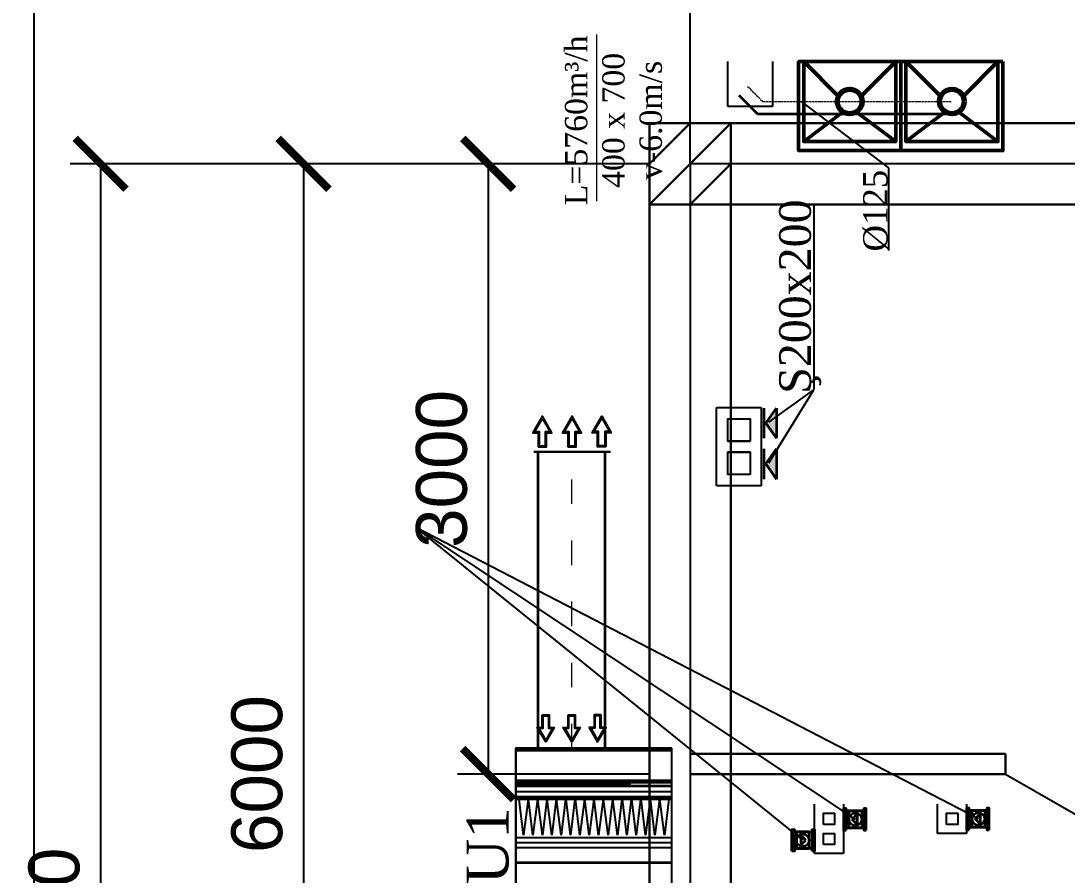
# Model space of a CAD drawing. Header units: inches. Extents: x 23 to 100097, y 11 to 104145.
# Drawn here: x 76253 to 81394, y 60513 to 64712 of the extents above; entities that cross this region are included whole.
import ezdxf

# ---------------------------------------------------------------- set-up
doc = ezdxf.new("R2010")
doc.units = ezdxf.units.IN
doc.header["$MEASUREMENT"] = 0
doc.linetypes.add('ACAD_ISO02W100', pattern=[15, 12, -3])
doc.linetypes.add('ACAD_ISO03W100', pattern=[30, 12, -18])
for name, color, linetype, lineweight in [('Divar', 7, 'Continuous', 25), ('nad', 1, 'Continuous', 9), ('T-DİFÜZÖR', 7, 'Continuous', 0), ('öl', 7, 'Continuous', 0)]:
    doc.layers.add(name, color=color, linetype=linetype, lineweight=lineweight)
for name, color, linetype in [('SYSTEMAIR1', 7, 'Continuous'), ('TEKST', 7, 'Continuous'), ('VRV MUSA', 5, 'Continuous')]:
    doc.layers.add(name, color=color, linetype=linetype)
doc.styles.add('ilqar text 001', font='', dxfattribs={"height": 300})
doc.styles.get("Standard").update_dxf_attribs({"font": 'arial.ttf'})
doc.styles.add('Times Latin', font='')
doc.styles.add('Times New  Roman', font='times.ttf')
doc.styles.get('ilqar text 001').set_extended_font_data('A3 Times AzLat')
doc.styles.get('Times Latin').set_extended_font_data('Times Latin')
doc.dimstyles.new('ISO-25', dxfattribs={"dimtxt": 250, "dimasz": 250, "dimexe": 150, "dimexo": 0.625, "dimgap": 100, "dimtad": 1, "dimdec": 0, "dimtxsty": 'Standard', "dimblk": 'ARCHTICK', "dimcen": 2.5, "dimadec": 0, "dimazin": 0, "dimtfac": 1, "dimtdec": 0, "dimtmove": 0, "dimatfit": 3, "dimfxl": 1, "dimarcsym": 0})

# ---------------------------------------------------------------- blocks, each defined once
blk = doc.blocks.new('_ArchTick')
at = {"layer": 'nad', "color": 0, "const_width": 0.15}
blk.add_lwpolyline([(-0.5, -0.5), (0.5, 0.5)], dxfattribs=at)
blk = doc.blocks.new('*D151')
at = {"color": 0, "lineweight": -2, "transparency": 16777216}
for p, q in [((79340.7, 64009.8), (78398.8, 64009.8)), ((78548.8, 64009.8), (78548.8, 61009.8)), ((79340.7, 61009.8), (78398.8, 61009.8))]:
    blk.add_line(p, q, dxfattribs=at)
at = {"layer": 'Defpoints', "color": 0, "transparency": 16777216}
for p in [(79341.4, 64009.8), (78548.8, 61009.8), (79341.4, 61009.8)]:
    blk.add_point(p, dxfattribs=at)
at = {"color": 0, "lineweight": -2, "transparency": 16777216, "xscale": 250, "yscale": 250, "zscale": 250}
for p, rotation in [((78548.8, 64009.8), 90), ((78548.8, 61009.8), 270)]:
    blk.add_blockref('_ArchTick', p, dxfattribs=dict(at, rotation=rotation))
at = {"color": 0, "transparency": 16777216, "insert": (78321.1, 62509.8), "char_height": 250, "attachment_point": 5, "rotation": 90}
blk.add_mtext('3000', dxfattribs=at)
blk = doc.blocks.new('*D152')
at = {"color": 0, "lineweight": -2, "transparency": 16777216}
for p, q in [((79340.7, 64009.8), (77491.4, 64009.8)), ((77641.4, 64009.8), (77641.4, 58009.8)), ((79340.7, 58009.8), (77491.4, 58009.8))]:
    blk.add_line(p, q, dxfattribs=at)
at = {"layer": 'Defpoints', "color": 0, "transparency": 16777216}
for p in [(79341.4, 64009.8), (77641.4, 58009.8), (79341.4, 58009.8)]:
    blk.add_point(p, dxfattribs=at)
at = {"color": 0, "lineweight": -2, "transparency": 16777216, "xscale": 250, "yscale": 250, "zscale": 250}
for p, rotation in [((77641.4, 64009.8), 90), ((77641.4, 58009.8), 270)]:
    blk.add_blockref('_ArchTick', p, dxfattribs=dict(at, rotation=rotation))
at = {"color": 0, "transparency": 16777216, "insert": (77413.7, 61009.8), "char_height": 250, "attachment_point": 5, "rotation": 90}
blk.add_mtext('6000', dxfattribs=at)
blk = doc.blocks.new('*D154')
at = {"color": 0, "lineweight": -2, "transparency": 16777216}
for p, q in [((79340.7, 64009.8), (76494.8, 64009.8)), ((76644.8, 64009.8), (76644.8, 56509.8)), ((79540.7, 56509.8), (76494.8, 56509.8))]:
    blk.add_line(p, q, dxfattribs=at)
at = {"layer": 'Defpoints', "color": 0, "transparency": 16777216}
for p in [(79341.4, 64009.8), (76644.8, 56509.8), (79541.4, 56509.8)]:
    blk.add_point(p, dxfattribs=at)
at = {"color": 0, "lineweight": -2, "transparency": 16777216, "xscale": 250, "yscale": 250, "zscale": 250}
for p, rotation in [((76644.8, 64009.8), 90), ((76644.8, 56509.8), 270)]:
    blk.add_blockref('_ArchTick', p, dxfattribs=dict(at, rotation=rotation))
at = {"color": 0, "transparency": 16777216, "insert": (76417.2, 60259.8), "char_height": 250, "attachment_point": 5, "rotation": 90}
blk.add_mtext('7500', dxfattribs=at)
blk = doc.blocks.new('*D156')
at = {"color": 0, "lineweight": -2, "transparency": 16777216}
for p, q in [((79541.4, 64010.5), (79541.4, 65318.4)), ((82541.4, 64010.5), (82541.4, 65318.4)), ((82541.4, 65168.4), (79541.4, 65168.4))]:
    blk.add_line(p, q, dxfattribs=at)
at = {"layer": 'Defpoints', "color": 0, "transparency": 16777216}
for p in [(79541.4, 65168.4), (79541.4, 64009.8), (82541.4, 64009.8)]:
    blk.add_point(p, dxfattribs=at)
at = {"color": 0, "lineweight": -2, "transparency": 16777216, "xscale": 250, "yscale": 250, "zscale": 250, "rotation": 180}
blk.add_blockref('_ArchTick', (79541.4, 65168.4), dxfattribs=at)
at = {"color": 0, "lineweight": -2, "transparency": 16777216, "xscale": 250, "yscale": 250, "zscale": 250}
blk.add_blockref('_ArchTick', (82541.4, 65168.4), dxfattribs=at)
at = {"color": 0, "transparency": 16777216, "insert": (81041.4, 65396.1), "char_height": 250, "attachment_point": 5}
blk.add_mtext('3000', dxfattribs=at)
blk = doc.blocks.new('*D157')
at = {"color": 0, "lineweight": -2, "transparency": 16777216}
for p, q in [((79541.4, 64010.5), (79541.4, 65318.4)), ((82541.4, 64010.5), (82541.4, 65318.4)), ((79541.4, 65168.4), (82541.4, 65168.4))]:
    blk.add_line(p, q, dxfattribs=at)
at = {"layer": 'Defpoints', "color": 0, "transparency": 16777216}
for p in [(82541.4, 65168.4), (79541.4, 64009.8), (82541.4, 64009.8)]:
    blk.add_point(p, dxfattribs=at)
at = {"color": 0, "lineweight": -2, "transparency": 16777216, "xscale": 250, "yscale": 250, "zscale": 250, "rotation": 180}
blk.add_blockref('_ArchTick', (79541.4, 65168.4), dxfattribs=at)
at = {"color": 0, "lineweight": -2, "transparency": 16777216, "xscale": 250, "yscale": 250, "zscale": 250}
blk.add_blockref('_ArchTick', (82541.4, 65168.4), dxfattribs=at)
at = {"color": 0, "transparency": 16777216, "insert": (81041.4, 65396.1), "char_height": 250, "attachment_point": 5}
blk.add_mtext('3000', dxfattribs=at)
blk = doc.blocks.new('sass')
at = {"color": 8, "lineweight": 50}
for p, q in [((245819.4, -74087.9), (246115.7, -74312.4)), ((246511.5, -74087.9), (246215.2, -74312.4)), ((246081.2, -74429), (245819.4, -74690.5)), ((246249.7, -74429), (246511.5, -74690.5))]:
    blk.add_line(p, q, dxfattribs=at)
for points in [[(245780.9, -74690.5), (246550, -74690.5), (246550, -74020.9), (245780.9, -74020.9)], [(245819.4, -74690.5), (246511.5, -74690.5), (246511.5, -74087.9), (245819.4, -74087.9)]]:
    blk.add_lwpolyline(points, close=True, dxfattribs=at)
at = {"lineweight": 5}
blk.add_lwpolyline([(246550, -74690.5), (246550, -74090.5)], dxfattribs=at)
at = {"color": 3, "lineweight": 70}
blk.add_circle((246165.5, -74390.5), 92.6, dxfattribs=at)
blk = doc.blocks.new('adadadadad')
blk.add_lwpolyline([(167725, -85512.5), (167725, -84030.5), (165343, -84030.5)])
at = {"layer": 'Divar'}
blk.add_lwpolyline([(165343, -85512.5), (165343, -84030.5), (168725, -84030.5), (168725, -85512.5)], close=True, dxfattribs=at)
at = {"layer": 'SYSTEMAIR1', "linetype": 'Continuous'}
for p, q in [((165343.1, -84030.5, 0), (165343, -85123.8, 0)), ((165360.8, -85512.5, 0), (165360.8, -84030.5, 0)), ((165365.3, -84030.5, 0), (165365.3, -85512.5, 0)), ((165649.7, -85512.5, 0), (165649.7, -84030.5, 0)), ((165654.2, -84030.5, 0), (165654.2, -85512.5, 0)), ((165671.9, -85512.5, 0), (165671.9, -84030.5, 0)), ((165685.3, -84030.5, 0), (165685.3, -85123.8, 0)), ((165703, -85512.5, 0), (165703, -84030.5, 0)), ((165706.5, -85512.5, 0), (165706.5, -84030.5, 0)), ((165706.5, -84030.5, 0), (165706.5, -85512.5, 0)), ((165706.5, -85512.5, 0), (165706.5, -84030.5, 0)), ((165706.5, -84030.5, 0), (165706.5, -85512.5, 0)), ((165706.5, -85512.5, 0), (165706.5, -84030.5, 0)), ((166427.3, -84030.5, 0), (166427.3, -85512.5, 0)), ((166436.2, -85512.5, 0), (166436.2, -84030.5, 0)), ((166169.6, -84102.6, 0), (165827.3, -84060.2, 0)), ((165827.3, -84145, 0), (166169.6, -84102.6, 0)), ((166169.6, -84191.9, 0), (165827.3, -84149.5, 0)), ((165827.3, -84234.3, 0), (166169.6, -84191.9, 0)), ((166427.2, -84171.6, 0), (166427.2, -84195, 0)), ((166427.2, -84195, 0), (166427.2, -84221.4, 0)), ((166427.2, -84221.4, 0), (166427.2, -84250.5, 0)), ((166169.6, -84281.1, 0), (165827.3, -84238.7, 0)), ((165827.3, -84323.5, 0), (166169.6, -84281.1, 0)), ((166169.6, -84370.3, 0), (165827.3, -84327.9, 0)), ((166427.2, -84250.5, 0), (166427.2, -84282.2, 0)), ((166427.2, -84282.2, 0), (166427.2, -84316.1, 0)), ((166427.2, -84316.1, 0), (166427.2, -84352, 0)), ((165827.3, -84412.7, 0), (166169.6, -84370.3, 0)), ((166169.6, -84459.5, 0), (165827.3, -84417.1, 0)), ((166427.2, -84352, 0), (166427.2, -84389.7, 0)), ((166427.2, -84389.7, 0), (166427.2, -84428.9, 0)), ((166427.2, -84428.9, 0), (166427.2, -84469.3, 0)), ((165827.3, -84501.9, 0), (166169.6, -84459.5, 0)), ((166169.5, -84548.7, 0), (165827.3, -84506.3, 0)), ((166427.2, -84469.3, 0), (166427.2, -84510.7, 0)), ((166427.2, -84510.7, 0), (166427.2, -84552.6, 0)), ((165827.3, -84591.1, 0), (166169.5, -84548.7, 0)), ((166169.5, -84637.9, 0), (165827.3, -84595.5, 0)), ((166427.2, -84552.6, 0), (166427.2, -84594.9, 0)), ((166427.2, -84594.9, 0), (166427.2, -84637.2, 0)), ((165827.3, -84680.3, 0), (166169.5, -84637.9, 0)), ((166169.5, -84727.1, 0), (165827.3, -84684.7, 0)), ((165827.3, -84769.5, 0), (166169.5, -84727.1, 0)), ((166427.2, -84637.2, 0), (166427.2, -84679.1, 0)), ((166427.2, -84679.1, 0), (166427.2, -84720.4, 0)), ((166427.2, -84720.4, 0), (166427.2, -84760.9, 0)), ((166169.5, -84816.3, 0), (165827.3, -84773.9, 0)), ((165827.3, -84858.7, 0), (166169.5, -84816.3, 0)), ((166427.2, -84760.9, 0), (166427.2, -84800.1, 0)), ((166427.2, -84800.1, 0), (166427.2, -84837.8, 0)), ((166169.5, -84905.5, 0), (165827.3, -84863.1, 0)), ((165827.3, -84947.9, 0), (166169.5, -84905.5, 0)), ((166427.2, -84837.8, 0), (166427.2, -84873.7, 0)), ((166427.2, -84873.7, 0), (166427.2, -84907.6, 0)), ((166427.2, -84907.6, 0), (166427.2, -84939.2, 0)), ((166169.5, -84994.8, 0), (165827.3, -84952.4, 0)), ((165827.3, -85037.2, 0), (166169.5, -84994.8, 0)), ((166427.2, -84939.2, 0), (166427.2, -84968.4, 0)), ((166427.2, -84968.4, 0), (166427.2, -84994.7, 0)), ((166427.2, -84994.7, 0), (166427.2, -85018.2, 0)), ((166169.5, -85084, 0), (165827.3, -85041.6, 0)), ((165827.3, -85126.4, 0), (166169.5, -85084, 0)), ((166169.5, -85173.2, 0), (165827.3, -85130.8, 0)), ((165827.3, -85215.6, 0), (166169.5, -85173.2, 0)), ((165827.3, -85215.6, 0), (166169.5, -85173.2, 0)), ((166169.5, -85262.4, 0), (165827.3, -85220, 0)), ((165827.3, -85304.8, 0), (166169.5, -85262.4, 0)), ((166169.5, -85351.6, 0), (165827.3, -85309.2, 0)), ((165827.3, -85394, 0), (166169.5, -85351.6, 0)), ((166169.5, -85440.8, 0), (165827.3, -85398.4, 0)), ((165827.3, -85483.2, 0), (166169.5, -85440.8, 0))]:
    blk.add_line(p, q, dxfattribs=at)
at = {"layer": 'SYSTEMAIR1', "linetype": 'Continuous', "extrusion": (-5.4881e-11, -1.98872e-05, 1)}
for p, q in [((165365.3, -84030.5, 0), (165365.3, -85512.5, 0)), ((165649.7, -84030.5, 0), (165649.7, -85512.5, 0)), ((165754.6, -84030.5, 0), (165754.6, -85512.5, 0)), ((165805.1, -85512.5, 0), (165805.1, -84030.5, 0)), ((165809.6, -84030.5, 0), (165809.5, -85512.5, 0)), ((165827.3, -84030.5, 0), (165827.3, -85512.5, 0)), ((166193.6, -84030.5, 0), (166193.5, -85512.5, 0)), ((166239.8, -84030.5, 0), (166239.8, -85512.5, 0)), ((166239.8, -84030.5, 0), (166239.8, -85512.5, 0)), ((166239.8, -84030.5, 0), (166239.8, -85512.5, 0)), ((166240.7, -84030.5, 0), (166240.7, -85512.5, 0)), ((166240.7, -84030.5, 0), (166240.7, -85512.5, 0)), ((166241.6, -84030.5, 0), (166241.5, -85512.5, 0)), ((166241.6, -84030.5, 0), (166241.5, -85512.5, 0)), ((166241.6, -84030.5, 0), (166241.5, -85512.5, 0)), ((166287.8, -84030.5, 0), (166287.8, -85512.5, 0)), ((166426.4, -84030.5, 0), (166426.4, -85512.5, 0)), ((166427.3, -84030.5, 0), (166427.3, -85512.5, 0)), ((166427.3, -84030.5, 0), (166427.3, -85512.5, 0)), ((166427.3, -84030.5, 0), (166427.3, -85512.5, 0)), ((166427.3, -84030.5, 0), (166427.3, -85512.5, 0))]:
    blk.add_line(p, q, dxfattribs=at)

msp = doc.modelspace()

# ---------------------------------------------------------------- hatches: boundary and pattern name
at = {"layer": 'öl', "lineweight": 35}
h = msp.add_hatch(color=3, dxfattribs=at)
h.dxf.hatch_style = 1
h.set_gradient(color1=(0, 255, 0), tint=1, name='INVSPHERICAL')
h.paths.add_polyline_path([(79913.2, 62734.9), (79966.1, 62809.2), (79966.1, 62660.6)])
h = msp.add_hatch(color=3, dxfattribs=at)
h.dxf.hatch_style = 1
h.set_gradient(color1=(0, 255, 0), tint=1, name='INVSPHERICAL')
h.paths.add_polyline_path([(79913.2, 62534.4), (79966.1, 62608.7), (79966.1, 62460.1)])

# ---------------------------------------------------------------- linework, layer by layer
for p, q in [((79726.5, 64292.1, 0), (79726.5, 64511.9, 0)), ((79946.3, 64511.9, 0), (79946.3, 64292.1, 0)), ((80087.8, 64316.1, 0), (80515.5, 63989.5, 0)), ((79946.3, 64292.1, 0), (79726.5, 64292.1, 0)), ((81741.4, 64009.8), (79541.4, 64009.8)), ((79541.4, 64009.8), (79541.4, 58009.8)), ((80515.5, 63989.5, 0), (80515.5, 63583.8, 29931.8)), ((79671.6, 62591.7, 0), (79671.6, 62811.5, 0)), ((79671.6, 62811.5, 0), (79891.3, 62811.5, 0)), ((79891.3, 62811.5, 0), (79891.3, 62591.7, 0)), ((79671.6, 62426.9, 0), (79671.6, 62646.7, 0)), ((79726.5, 62646.7, 0), (79836.4, 62646.7, 0)), ((79891.3, 62646.7, 0), (79891.3, 62426.9, 0)), ((79836.4, 62591.7, 0), (79726.5, 62591.7, 0)), ((79891.3, 62426.9, 0), (79671.6, 62426.9, 0)), ((81091.4, 61009.8), (81870.8, 60559.8))]:
    msp.add_line(p, q)
at = {"color": 3, "linetype": 'ACAD_ISO02W100', "lineweight": 20}
for p, q in [((79824.1, 64389.8, 0), (79897.8, 64316.2, 0)), ((79897.8, 64316.2, 0), (80827.6, 64316.1, 0))]:
    msp.add_line(p, q, dxfattribs=at)
at = {"color": 3, "lineweight": 35}
for p, q in [((79781.4, 64347.1, 0), (79872.8, 64255.7, 0)), ((79872.8, 64255.7, 0), (80827.6, 64255.7, 0)), ((80942.3, 60789.6, 0), (80967.2, 60814.6, 0)), ((80967.2, 60814.6, 0), (80967.2, 60764.7, 0)), ((80338, 60787.1, 0), (80362.9, 60812, 0)), ((80362.9, 60762.2, 0), (80338, 60787.1, 0)), ((80362.9, 60812, 0), (80362.9, 60762.2, 0)), ((80967.2, 60764.7, 0), (80942.3, 60789.6, 0)), ((80085.6, 60709.5, 0), (80085.6, 60659.7, 0)), ((80110.5, 60684.6, 0), (80085.6, 60709.5, 0)), ((80085.6, 60659.7, 0), (80110.5, 60684.6, 0))]:
    msp.add_line(p, q, dxfattribs=at)
at = {"lineweight": 30}
for p, q in [((79741.4, 64209.8), (79341.4, 63809.8)), ((79341.4, 64009.8), (79541.4, 64209.8)), ((81741.4, 64209.8), (79541.4, 64209.8)), ((79341.4, 64009.8), (79341.4, 58009.8)), ((79541.4, 63809.8), (79741.4, 64009.8)), ((79741.4, 64009.8), (79741.4, 58009.8)), ((81741.4, 63809.8), (79541.4, 63809.8)), ((81091.4, 61109.8), (79541.4, 61109.8)), ((81091.4, 61109.8), (81091.4, 61009.8)), ((81091.4, 61009.8), (79541.4, 61009.8))]:
    msp.add_line(p, q, dxfattribs=at)
at = {"color": 1}
for p, q in [((80149.8, 63805.4, -3421614.9), (80149.8, 62900, -3421614.9)), ((79928.2, 62539, -107193.8), (80149.8, 62898.6, -4624742.8)), ((79928.2, 62739.5, -107193.8), (80149.8, 62898.6, -4624742.8))]:
    msp.add_line(p, q, dxfattribs=at)
msp.add_lwpolyline([(76318.6, 68264.6), (97694.9, 68264.6), (97694.9, 51749.7), (76318.6, 51749.7)], close=True)
at = {"lineweight": 30}
msp.add_lwpolyline([(79341.4, 63809.8), (79741.4, 63809.8), (79741.4, 64209.8), (79341.4, 64209.8)], close=True, dxfattribs=at)
at = {"elevation": 0}
for points in [[(79836.4, 62646.7), (79726.5, 62646.7), (79726.5, 62756.5), (79836.4, 62756.5)], [(79836.4, 62481.8), (79726.5, 62481.8), (79726.5, 62591.7), (79836.4, 62591.7)]]:
    msp.add_lwpolyline(points, close=True, dxfattribs=at)
at = {"color": 3, "lineweight": 35, "elevation": 0}
for points in [[(80308.1, 60733.9), (80308.1, 60840.3), (80295.7, 60840.3), (80295.7, 60733.9)], [(80394.9, 60745.9), (80394.9, 60828.3), (80308.1, 60828.3), (80308.1, 60745.9)], [(80322.7, 60745.9), (80322.7, 60828.3), (80384.9, 60828.3), (80384.9, 60745.9)], [(80407.3, 60733.9), (80407.3, 60840.3), (80394.9, 60840.3), (80394.9, 60733.9)], [(80912.4, 60736.4), (80912.4, 60842.9), (80900, 60842.9), (80900, 60736.4)], [(80999.2, 60748.4), (80999.2, 60830.9), (80912.4, 60830.9), (80912.4, 60748.4)], [(80927, 60748.4), (80927, 60830.9), (80989.3, 60830.9), (80989.3, 60748.4)], [(81011.6, 60736.4), (81011.6, 60842.9), (80999.2, 60842.9), (80999.2, 60736.4)], [(80041.2, 60631.4), (80041.2, 60737.8), (80053.7, 60737.8), (80053.7, 60631.4)], [(80053.7, 60643.4), (80053.7, 60725.8), (80140.4, 60725.8), (80140.4, 60643.4)], [(80125.9, 60643.4), (80125.9, 60725.8), (80063.6, 60725.8), (80063.6, 60643.4)], [(80140.4, 60631.4), (80140.4, 60737.8), (80152.8, 60737.8), (80152.8, 60631.4)]]:
    msp.add_lwpolyline(points, close=True, dxfattribs=at)
at = {"color": 3, "lineweight": 35}
for centre in [(80353.8, 60787.1, 0), (80958.1, 60789.6, 0), (80094.7, 60684.6, 0)]:
    msp.add_circle(centre, 31.1, dxfattribs=at)
at = {"layer": 'Divar'}
for p, q in [((80094.7, 60684.6, 0), (78196.3, 62220.7, 0)), ((80958.1, 60789.6, 0), (78196.3, 62220.7, 0)), ((78196.3, 62220.7, 0), (80353.8, 60787.1, 0)), ((80152.8, 60619.3, 0), (80152.8, 60861.1, 0)), ((80295.7, 60861.1, 0), (80295.7, 60619.3, 0)), ((80757.2, 60718.2, 0), (80757.2, 60861.1, 0)), ((80900, 60861.1, 0), (80900, 60718.2, 0)), ((80900, 60718.2, 0), (80757.2, 60718.2, 0)), ((80295.7, 60619.3, 0), (80152.8, 60619.3, 0))]:
    msp.add_line(p, q, dxfattribs=at)
at = {"layer": 'Divar', "elevation": 0}
for points in [[(80196.8, 60762.2), (80196.8, 60817.1), (80251.7, 60817.1), (80251.7, 60762.2)], [(80801.1, 60762.2), (80801.1, 60817.1), (80856.1, 60817.1), (80856.1, 60762.2)], [(80196.8, 60663.3), (80196.8, 60718.2), (80251.7, 60718.2), (80251.7, 60663.3)]]:
    msp.add_lwpolyline(points, close=True, dxfattribs=at)
at = {"layer": 'T-DİFÜZÖR', "color": 3, "lineweight": 30}
msp.add_line((79149.6, 62593.8, 0), (78772.9, 62593.8, 0), dxfattribs=at)
at = {"layer": 'T-DİFÜZÖR', "color": 5, "lineweight": 30}
msp.add_line((79124.2, 61137.4, 0), (78794.6, 61137.4, 0), dxfattribs=at)
at = {"layer": 'T-DİFÜZÖR', "color": 3, "lineweight": 25, "elevation": 0}
for points in [[(78795.4, 62617.6), (78835.6, 62617.6), (78835.6, 62688), (78862.7, 62688), (78815.5, 62769.7), (78768.3, 62688), (78795.4, 62688)], [(78941.2, 62617.6), (78981.4, 62617.6), (78981.4, 62688), (79008.5, 62688), (78961.3, 62769.7), (78914.1, 62688), (78941.2, 62688)], [(79127.1, 62617.6), (79086.9, 62617.6), (79086.9, 62688), (79059.8, 62688), (79107, 62769.7), (79154.2, 62688), (79127.1, 62688)], [(78800.4, 62622.6), (78830.6, 62622.6), (78830.6, 62693), (78854, 62693), (78815.5, 62759.7), (78777, 62693), (78800.4, 62693)], [(78946.2, 62622.6), (78976.3, 62622.6), (78976.3, 62693), (78999.8, 62693), (78961.3, 62759.7), (78922.8, 62693), (78946.2, 62693)], [(79122.1, 62622.6), (79091.9, 62622.6), (79091.9, 62693), (79068.5, 62693), (79107, 62759.7), (79145.5, 62693), (79122.1, 62693)]]:
    msp.add_lwpolyline(points, close=True, dxfattribs=at)
at = {"layer": 'T-DİFÜZÖR', "color": 5, "lineweight": 25, "elevation": 0}
for points in [[(78814.3, 61301.1), (78849.5, 61301.1), (78849.5, 61239.5), (78873.2, 61239.5), (78831.9, 61168), (78790.6, 61239.5), (78814.3, 61239.5)], [(78818.7, 61296.7), (78845.1, 61296.7), (78845.1, 61235.1), (78865.6, 61235.1), (78831.9, 61176.8), (78798.2, 61235.1), (78818.7, 61235.1)], [(78941.8, 61301.1), (78977, 61301.1), (78977, 61239.5), (79000.7, 61239.5), (78959.4, 61168), (78918.1, 61239.5), (78941.8, 61239.5)], [(78946.2, 61296.7), (78972.6, 61296.7), (78972.6, 61235.1), (78993.1, 61235.1), (78959.4, 61176.8), (78925.7, 61235.1), (78946.2, 61235.1)], [(79104.5, 61301.1), (79069.3, 61301.1), (79069.3, 61239.5), (79045.6, 61239.5), (79086.9, 61168), (79128.2, 61239.5), (79104.5, 61239.5)], [(79100.1, 61296.7), (79073.7, 61296.7), (79073.7, 61235.1), (79053.3, 61235.1), (79086.9, 61176.8), (79120.6, 61235.1), (79100.1, 61235.1)]]:
    msp.add_lwpolyline(points, close=True, dxfattribs=at)
at = {"layer": 'TEKST', "color": 3, "lineweight": 35, "ltscale": 0.95}
for p, q in [((78794.6, 61137.4, 0), (78794.6, 62593.8, 0)), ((79124.2, 61137.4, 0), (79124.2, 62593.8, 0))]:
    msp.add_line(p, q, dxfattribs=at)
at = {"layer": 'TEKST', "color": 3, "linetype": 'ACAD_ISO03W100', "lineweight": 9, "ltscale": 10}
msp.add_line((78959.4, 61137.4, 0), (78959.4, 62593.8, 0), dxfattribs=at)
at = {"layer": 'VRV MUSA', "color": 0, "linetype": 'ByBlock', "lineweight": 0, "ltscale": 1.55}
msp.add_line((79081.9, 64644.6, 0), (79081.9, 63825.6, 0), dxfattribs=at)
at = {"layer": 'öl', "color": 3, "lineweight": 35}
for p, q in [((79903, 62809.2, 0), (79903, 62660.6, 0)), ((79913.2, 62734.9, 0), (79966.1, 62809.2, 0)), ((79913.2, 62734.9, 0), (79966.1, 62809.2, 0)), ((79966.1, 62809.2, 0), (79966.1, 62660.6, 0)), ((79966.1, 62809.2, 0), (79966.1, 62660.6, 0)), ((79913.2, 62734.9, 0), (79966.1, 62660.6, 0)), ((79966.1, 62660.6, 0), (79913.2, 62734.9, 0)), ((79903, 62608.7, 0), (79903, 62460.1, 0)), ((79913.2, 62534.4, 0), (79966.1, 62608.7, 0)), ((79913.2, 62534.4, 0), (79966.1, 62608.7, 0)), ((79966.1, 62608.7, 0), (79966.1, 62460.1, 0)), ((79966.1, 62608.7, 0), (79966.1, 62460.1, 0)), ((79913.2, 62534.4, 0), (79966.1, 62460.1, 0)), ((79966.1, 62460.1, 0), (79913.2, 62534.4, 0))]:
    msp.add_line(p, q, dxfattribs=at)

# ---------------------------------------------------------------- block references
at = {"color": 5, "lineweight": 35, "xscale": 0.6527000349243373, "yscale": 0.6527000349243373, "zscale": 0.6527000349243373, "rotation": 180.0017914873279}
for p in [(240999.4, 15766.4, 0), (241501.4, 15766.5, 0)]:
    msp.add_blockref('sass', p, dxfattribs=at)
at = {"layer": 'Divar', "xscale": -0.516920932171529, "yscale": 0.516920932171529, "zscale": 0.516920932171529, "rotation": 90}
msp.add_blockref('adadadadad', (35248.6, 146606.7, 0), dxfattribs=at)

# ---------------------------------------------------------------- texts
at = {"color": 3, "insert": (80516, 63779.3, 213172.4), "char_height": 119.515, "width": 3323.782, "attachment_point": 8, "rotation": 90.0001, "style": 'ilqar text 001'}
msp.add_mtext('{\\fTimes New Roman|b0|i0|c0|p18;\\C256;%%C125}', dxfattribs=at)
at = {"color": 1, "insert": (79979, 63356.7, -3421615.3), "char_height": 155.9716, "width": 2219.562, "attachment_point": 2, "rotation": 90.0001, "style": 'ilqar text 001'}
msp.add_mtext('{\\fTimes New Roman|b0|i0|c238|p18;Ş\\fTimes New Roman|b0|i0|c0|p18;20\\fTimes New Roman|b0|i0|c238|p18;0x\\fTimes New Roman|b0|i0|c0|p18;20\\fTimes New Roman|b0|i0|c238|p18;0}', dxfattribs=at)
at = {"color": 4, "insert": (78652.1, 60432.6, 0), "char_height": 206.03, "width": 6094.694, "attachment_point": 8, "rotation": 90.0002, "style": 'Times New  Roman'}
msp.add_mtext('{\\C0;AHU1}', dxfattribs=at)
at = {"layer": 'VRV MUSA', "color": 0, "lineweight": 9, "ltscale": 150, "insert": (78926.4, 63803.8, 0), "char_height": 109.882, "width": 838.953, "attachment_point": 1, "rotation": 90, "style": 'Times Latin'}
msp.add_mtext('\\pxqc;L=5760m{\\fTimes New Roman|b0|i0|c238|p18;³}/h\\P400 x 700\\Pv-6.0m/s\\P ', dxfattribs=at)

# ---------------------------------------------------------------- dimensions: what is measured, and where the dimension line sits
for base, p1, p2, picture in [((79541.4, 65168.4), (82541.4, 64009.8), (79541.4, 64009.8), '*D156'), ((82541.4, 65168.4), (79541.4, 64009.8), (82541.4, 64009.8), '*D157')]:
    dim = msp.add_linear_dim(base=base, p1=p1, p2=p2, dimstyle='ISO-25', override={"dimtmove": 1})
    dim.commit()
    dim.dimension.update_dxf_attribs({"geometry": picture, "text_midpoint": (81041.4, 65396.1)})
for base, p2, picture, middle in [((76644.8, 56509.8), (79541.4, 56509.8), '*D154', (76417.2, 60259.8)), ((77641.4, 58009.8), (79341.4, 58009.8), '*D152', (77413.7, 61009.8)), ((78548.8, 61009.8), (79341.4, 61009.8), '*D151', (78321.1, 62509.8))]:
    dim = msp.add_linear_dim(base=base, p1=(79341.4, 64009.8), p2=p2, angle=90, dimstyle='ISO-25')
    dim.commit()
    dim.dimension.update_dxf_attribs({"geometry": picture, "text_midpoint": middle})

doc.saveas('drawing.dxf')
